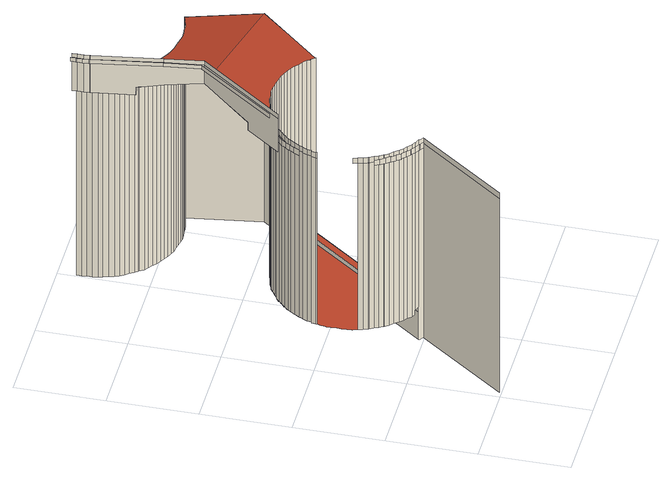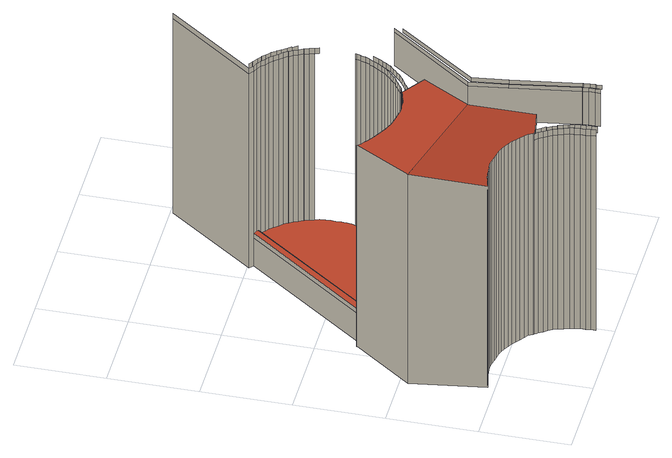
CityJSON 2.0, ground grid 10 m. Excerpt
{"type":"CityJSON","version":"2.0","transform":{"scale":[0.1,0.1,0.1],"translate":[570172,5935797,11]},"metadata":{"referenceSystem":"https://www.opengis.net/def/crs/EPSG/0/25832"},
"CityObjects":{
"building1":{"type":"Building","attributes":{"Grundfläche 2D":"3471.027992","Grundhöhe NN":"11.760"},"geometry":[{"type":"MultiSurface","lod":"3","boundaries":[[[0,1,2,3,4,5]],[[6,7,8,9]],[[7,10,11,12,13,8]],[[11,14,15,12]],[[16,2,1,0,17,18]],[[19,20,21,22]],[[20,19,23,24]],[[19,25,26,23]],[[27,28,21,20]],[[27,20,24,29]],[[30,31,28,27]],[[30,27,29,32]],[[33,34,35,15,14,36]],[[30,37,38,31]],[[37,30,32,39]],[[37,40,41,38]],[[40,37,39,42]],[[43,44,41,40]],[[33,45,46,47,48,34]],[[43,40,42,49]],[[50,51,44,43]],[[50,43,49,52]],[[53,54,51,50]],[[53,50,52,55]],[[46,56,57,58,59,47]],[[60,61,54,53]],[[60,53,55,62]],[[63,64,61,60]],[[63,60,62,65]],[[57,66,67,58]],[[66,68,69,67]],[[70,71,64,63]],[[70,63,65,72]],[[73,74,75,76]],[[73,77,78,74]],[[79,69,68,80]],[[74,81,82,75]],[[83,84,71,70]],[[74,78,85,81]],[[83,70,72,86]],[[81,87,88,89,90,82]],[[80,91,92,93,94,79]],[[88,87,81,85,95,96]],[[97,98,84,83]],[[97,83,86,99]],[[92,100,101,93]],[[88,102,103,89]],[[104,105,106,107]],[[88,96,108,102]],[[100,109,110,111,112,101]],[[113,98,97,114,115,116,117]],[[115,114,97,99,118,119]],[[102,120,121,122,123,103]],[[121,120,102,108,124,125]],[[115,126,127,116]],[[128,129,104,107,130,131]],[[115,119,132,126]],[[121,133,134,122]],[[135,136,127,126,137,2,16,138]],[[121,125,139,133]],[[2,137,126,132,140,3]],[[128,131,141,142,143,144]],[[133,145,146,134]],[[145,133,139,147]],[[143,142,148,149,150,151]],[[145,152,153,146]],[[152,145,147,154]],[[155,150,149,156]],[[152,157,158,159,160,153]],[[158,157,152,154,161,162]],[[163,164,155,156,165,166]],[[158,167,168,169,170,159]],[[168,167,158,162,171,172]],[[173,174,175,176,177,178,179,180,181,182,183,184,185,186,187,188,189,190,191,192,193,194,195,196,172,171,162,161,154,147,139,125,124,108,96,95,85,78,77,197,198,199,200,201,202,203,204,205,206,22,21,28,31,38,41,44,51,54,61,64,71,84,98,113,207,208,209,210,211,212]],[[213,214,163,166,215,216]],[[168,217,218,219,220,169]],[[218,217,168,172,196,195]],[[213,216,221,222,223,224]],[[218,225,226,227,228,219]],[[226,225,218,195,194,193]],[[226,229,230,231,232,227]],[[233,223,222,234]],[[230,229,226,193,192,191]],[[235,236,237,238]],[[230,239,240,231]],[[241,233,234,242]],[[239,230,191,190]],[[243,244,236,235,245,246]],[[239,247,248,240]],[[247,239,190,189]],[[249,250,241,242,251,252]],[[247,253,254,248]],[[247,189,188,253]],[[255,256,257,243,246,258]],[[258,249,252,255]],[[253,259,260,254]],[[253,188,187,259]],[[261,262,263,264]],[[259,265,256,260]],[[259,187,186,265]],[[208,207,113,117,266,267]],[[257,256,265,186,185,268]],[[269,270,271,267,266,117,116,127]],[[268,185,184,272]],[[272,184,183,273]],[[273,183,182,274]],[[274,182,181,275]],[[136,276,277,270,269,127]],[[275,181,180,278]],[[278,180,179,279]],[[264,280,281,261]],[[279,179,178,282]],[[283,284,237,236]],[[282,178,177,285]],[[286,281,280,287]],[[288,277,276,136,135,289]],[[290,291,292,293,294,283,236,244,295]],[[296,286,287,297]],[[297,298,299,296]],[[285,177,176,300]],[[298,301,302,299]],[[283,294,303,284]],[[304,302,301,305]],[[306,304,305,307]],[[300,176,175,308]],[[309,310,311,312,313,314,315,316,317,244,243,257,268,272,273,274,275,278,279,282,285,300,308,318,319,320,321]],[[294,322,323,303]],[[294,293,324,322]],[[322,325,326,323]],[[322,324,327,325]],[[325,328,329,326]],[[325,327,330,328]],[[308,175,174,318]],[[328,331,332,329]],[[328,330,333,331]],[[318,174,173,319]],[[334,335,336,337]],[[335,338,339,336]],[[338,340,341,339]],[[342,334,337,343]],[[340,344,345,341]],[[343,346,347,342]],[[344,348,349,345]],[[350,347,346,351]],[[348,352,353,349]],[[319,173,212,320]],[[354,292,291,355,356,357,358]],[[352,359,360,353]],[[361,350,351,362]],[[359,363,364,360]],[[365,361,362,366]],[[363,367,368,369,370,364]],[[320,212,211,321]],[[368,354,358,369]],[[371,372,373,374]],[[372,371,375,376]],[[371,377,378,375]],[[377,371,374,379]],[[372,380,381,373]],[[380,372,376,382]],[[377,383,384,378]],[[383,377,379,385]],[[380,386,387,381]],[[386,380,382,388]],[[383,389,390,384]],[[389,383,385,391]],[[386,392,393,387]],[[392,386,388,394]],[[389,395,396,390]],[[395,389,391,397]],[[392,398,399,393]],[[398,392,394,400]],[[321,211,210,309]],[[395,401,402,396]],[[401,395,397,403]],[[398,404,405,399]],[[404,398,400,406]],[[404,406,407,357,408,409]],[[405,404,409,408,410,411]],[[309,210,209,310]],[[356,412,413,410,408,357]],[[412,414,415,413]],[[271,312,311,310,209,208,267]],[[414,416,417,415]],[[277,288,418,314,313,312,271,270]],[[416,419,420,417]],[[315,314,418,421]],[[419,422,423,420]],[[422,424,425,423]],[[424,426,427,425]],[[426,428,429,427]],[[428,430,431,429]],[[290,295,244,317,432,433,434,435,436,437,438,439,440,441,442,443,430,428,426,424,422,419,416,414,412,356,355,291]],[[444,317,316,315,421,445]],[[430,443,446,431]],[[443,442,447,446]],[[442,441,448,447]],[[441,440,449,448]],[[440,439,450,449]],[[439,438,451,450]],[[438,437,452,451]],[[437,436,453,452]],[[436,435,454,453]],[[435,434,455,454]],[[434,433,456,455]],[[432,317,444,457]],[[433,432,457,456]]],"semantics":{"surfaces":[{"type":"WallSurface"},{"type":"RoofSurface"}],"values":[0,0,0,0,0,0,0,0,0,0,0,0,0,0,0,0,0,0,0,0,0,0,0,0,0,0,0,0,0,0,0,0,0,0,0,0,0,0,0,0,0,0,0,0,0,0,0,0,0,0,0,0,0,0,0,0,0,0,0,0,0,0,0,0,0,0,0,0,0,0,0,0,0,1,0,0,0,0,0,0,0,0,0,0,0,0,0,0,0,0,0,0,0,0,0,0,0,0,0,0,0,0,1,0,0,0,0,0,0,0,0,0,0,0,0,0,0,0,0,0,0,0,0,0,0,1,0,0,0,0,0,0,0,0,0,0,0,0,0,0,0,0,0,0,0,0,0,0,0,0,0,0,0,0,0,0,0,0,0,0,0,0,0,0,0,0,0,0,0,0,0,0,0,0,0,0,0,0,0,0,0,0,0,0,0,0,0,0,0,0,0,0,1,0,0,0,0,0,0,0,0,0,0,0,0,0,0]}}]}
},
"vertices":[
[8,3,265],[78,97,265],[82,102,265],[82,102,272],[78,97,272],[8,3,272],[33,143,265],[36,138,265],[36,138,272],[33,143,272],[36,137,265],[39,133,265],[39,133,272],[36,137,272],[43,128,265],[43,128,272],[82,102,8],[8,3,8],[78,97,8],[33,161,265],[34,156,265],[34,156,45],[33,161,45],[33,161,272],[34,156,272],[31,166,265],[31,166,272],[36,151,265],[36,151,45],[36,151,272],[36,150,265],[36,150,45],[36,150,272],[46,123,265],[46,123,272],[43,127,272],[43,127,265],[39,145,265],[39,145,45],[39,145,272],[41,140,265],[41,140,45],[41,140,272],[44,136,265],[44,136,45],[47,123,265],[50,118,265],[50,118,272],[47,123,272],[44,136,272],[44,135,265],[44,135,45],[44,135,272],[47,131,265],[47,131,45],[47,131,272],[51,118,265],[55,114,265],[55,114,272],[51,118,272],[51,127,265],[51,127,45],[51,127,272],[55,122,265],[55,122,45],[55,122,272],[59,110,265],[59,110,272],[60,110,265],[60,110,272],[59,118,265],[59,118,45],[59,118,272],[32,205,265],[32,206,265],[32,206,272],[32,205,272],[32,205,45],[32,206,45],[64,107,272],[64,107,265],[33,211,265],[33,211,272],[63,115,265],[63,115,45],[33,211,45],[63,115,272],[34,211,265],[35,216,265],[35,216,272],[34,211,272],[69,104,265],[69,103,265],[69,103,272],[69,104,272],[34,211,45],[35,216,45],[67,111,265],[67,111,45],[67,111,272],[70,103,265],[70,103,272],[37,221,265],[37,221,272],[35,230,265],[32,224,265],[32,224,272],[35,230,272],[37,221,45],[73,101,265],[74,100,265],[74,100,272],[73,101,272],[71,109,45],[71,109,265],[72,108,265],[72,108,51],[71,109,51],[71,109,272],[72,108,272],[38,222,265],[40,226,265],[40,226,272],[38,222,272],[38,222,45],[40,226,45],[77,106,265],[77,106,51],[38,235,265],[37,234,265],[37,234,272],[38,235,272],[77,106,272],[43,231,265],[43,231,272],[77,106,8],[77,106,45],[78,105,265],[78,105,8],[43,231,45],[78,105,272],[40,239,272],[41,240,272],[41,240,265],[40,239,265],[46,236,265],[46,236,272],[46,236,45],[44,244,272],[44,245,272],[44,245,265],[44,244,265],[49,240,265],[49,240,272],[49,240,45],[48,249,265],[48,249,272],[49,241,265],[53,244,265],[53,244,272],[49,241,272],[49,241,45],[53,244,45],[53,254,265],[52,253,265],[52,253,272],[53,254,272],[53,245,265],[57,248,265],[57,248,272],[53,245,272],[53,245,45],[57,248,45],[155,266,45],[150,268,45],[145,270,45],[140,271,45],[134,272,45],[128,273,45],[123,274,45],[117,274,45],[112,273,45],[106,273,45],[101,272,45],[95,270,45],[90,269,45],[87,268,45],[85,267,45],[80,265,45],[79,265,45],[75,262,45],[70,259,45],[66,256,45],[65,256,45],[61,253,45],[61,252,45],[57,249,45],[31,200,45],[30,195,45],[30,194,45],[30,189,45],[30,183,45],[30,178,45],[30,177,45],[30,172,45],[31,167,45],[31,166,45],[71,110,45],[177,252,45],[174,254,45],[170,257,45],[165,260,45],[160,263,45],[57,258,265],[56,257,265],[56,257,272],[57,258,272],[57,249,265],[61,252,265],[61,252,272],[57,249,272],[61,261,272],[62,262,272],[62,262,265],[61,261,265],[61,253,265],[65,256,265],[65,256,272],[61,253,272],[66,256,265],[70,259,265],[70,259,272],[66,256,272],[67,265,265],[67,265,272],[33,247,309],[105,343,309],[105,343,314],[33,247,314],[75,262,265],[75,262,272],[72,268,265],[72,268,272],[62,286,275],[105,343,284],[33,247,265],[62,286,265],[79,265,265],[79,265,272],[77,271,265],[76,271,265],[76,271,272],[77,271,272],[80,265,265],[80,265,272],[80,272,272],[87,268,272],[87,268,274],[80,272,265],[85,267,265],[85,267,272],[97,344,309],[32,256,309],[32,256,314],[97,344,314],[87,268,265],[71,110,51],[177,252,51],[90,269,274],[182,246,51],[182,247,51],[179,250,51],[95,270,275],[101,272,275],[106,273,275],[112,273,275],[182,246,45],[182,247,45],[117,274,276],[123,274,276],[92,384,314],[92,384,309],[128,273,276],[99,385,309],[99,385,314],[134,272,276],[80,460,309],[80,460,314],[182,247,8],[182,246,8],[99,385,279],[94,414,275],[94,414,265],[87,461,265],[87,461,309],[105,345,284],[80,461,309],[80,461,314],[79,468,314],[79,468,309],[140,271,276],[79,474,314],[79,474,309],[87,461,314],[79,475,309],[79,475,314],[79,481,309],[79,481,314],[145,270,276],[170,257,275],[174,254,275],[177,252,275],[179,250,275],[182,247,274],[183,247,274],[187,242,274],[187,243,274],[236,309,284],[150,268,276],[155,266,276],[160,263,276],[165,260,276],[87,462,309],[87,462,314],[87,462,265],[86,468,309],[86,468,314],[86,468,265],[86,475,309],[86,475,314],[86,475,265],[86,481,309],[86,481,314],[86,481,265],[101,451,265],[101,450,265],[101,450,273],[101,451,273],[102,445,265],[102,445,273],[104,439,265],[104,439,273],[99,456,265],[99,456,273],[105,439,265],[105,439,273],[98,462,273],[98,462,265],[107,434,265],[107,434,273],[98,468,265],[98,468,273],[110,429,265],[110,429,273],[117,418,265],[117,418,274],[124,419,274],[124,419,273],[117,418,273],[110,428,265],[110,428,273],[97,474,265],[97,474,273],[113,423,265],[113,423,273],[97,480,265],[97,480,273],[116,419,265],[116,418,265],[116,418,273],[116,419,273],[106,452,265],[108,447,265],[108,447,8],[106,452,8],[106,452,273],[108,447,273],[105,457,265],[105,457,273],[105,457,8],[110,441,265],[110,441,8],[110,441,273],[104,463,265],[104,463,273],[104,463,8],[112,436,265],[112,436,8],[112,436,273],[104,469,265],[104,469,273],[104,469,8],[115,431,265],[115,431,8],[115,431,273],[103,474,265],[103,474,273],[103,474,8],[118,427,265],[118,427,8],[118,427,273],[103,480,265],[103,480,273],[103,480,8],[121,422,265],[121,422,8],[121,422,273],[122,421,273],[124,419,265],[122,421,265],[124,419,8],[122,421,8],[125,418,274],[125,418,8],[128,413,274],[128,413,8],[132,410,275],[132,410,8],[183,247,8],[137,406,275],[137,406,8],[187,242,8],[141,403,275],[141,403,8],[146,400,276],[146,400,8],[151,397,276],[151,397,8],[156,394,276],[156,394,8],[161,392,276],[161,392,8],[224,392,274],[221,391,274],[216,390,275],[211,388,275],[205,387,275],[200,387,275],[194,386,276],[188,386,276],[183,387,276],[177,388,276],[172,389,276],[166,390,276],[236,309,8],[187,243,8],[166,390,8],[172,389,8],[177,388,8],[183,387,8],[188,386,8],[194,386,8],[200,387,8],[205,387,8],[211,388,8],[216,390,8],[221,391,8],[224,392,8]
]}
